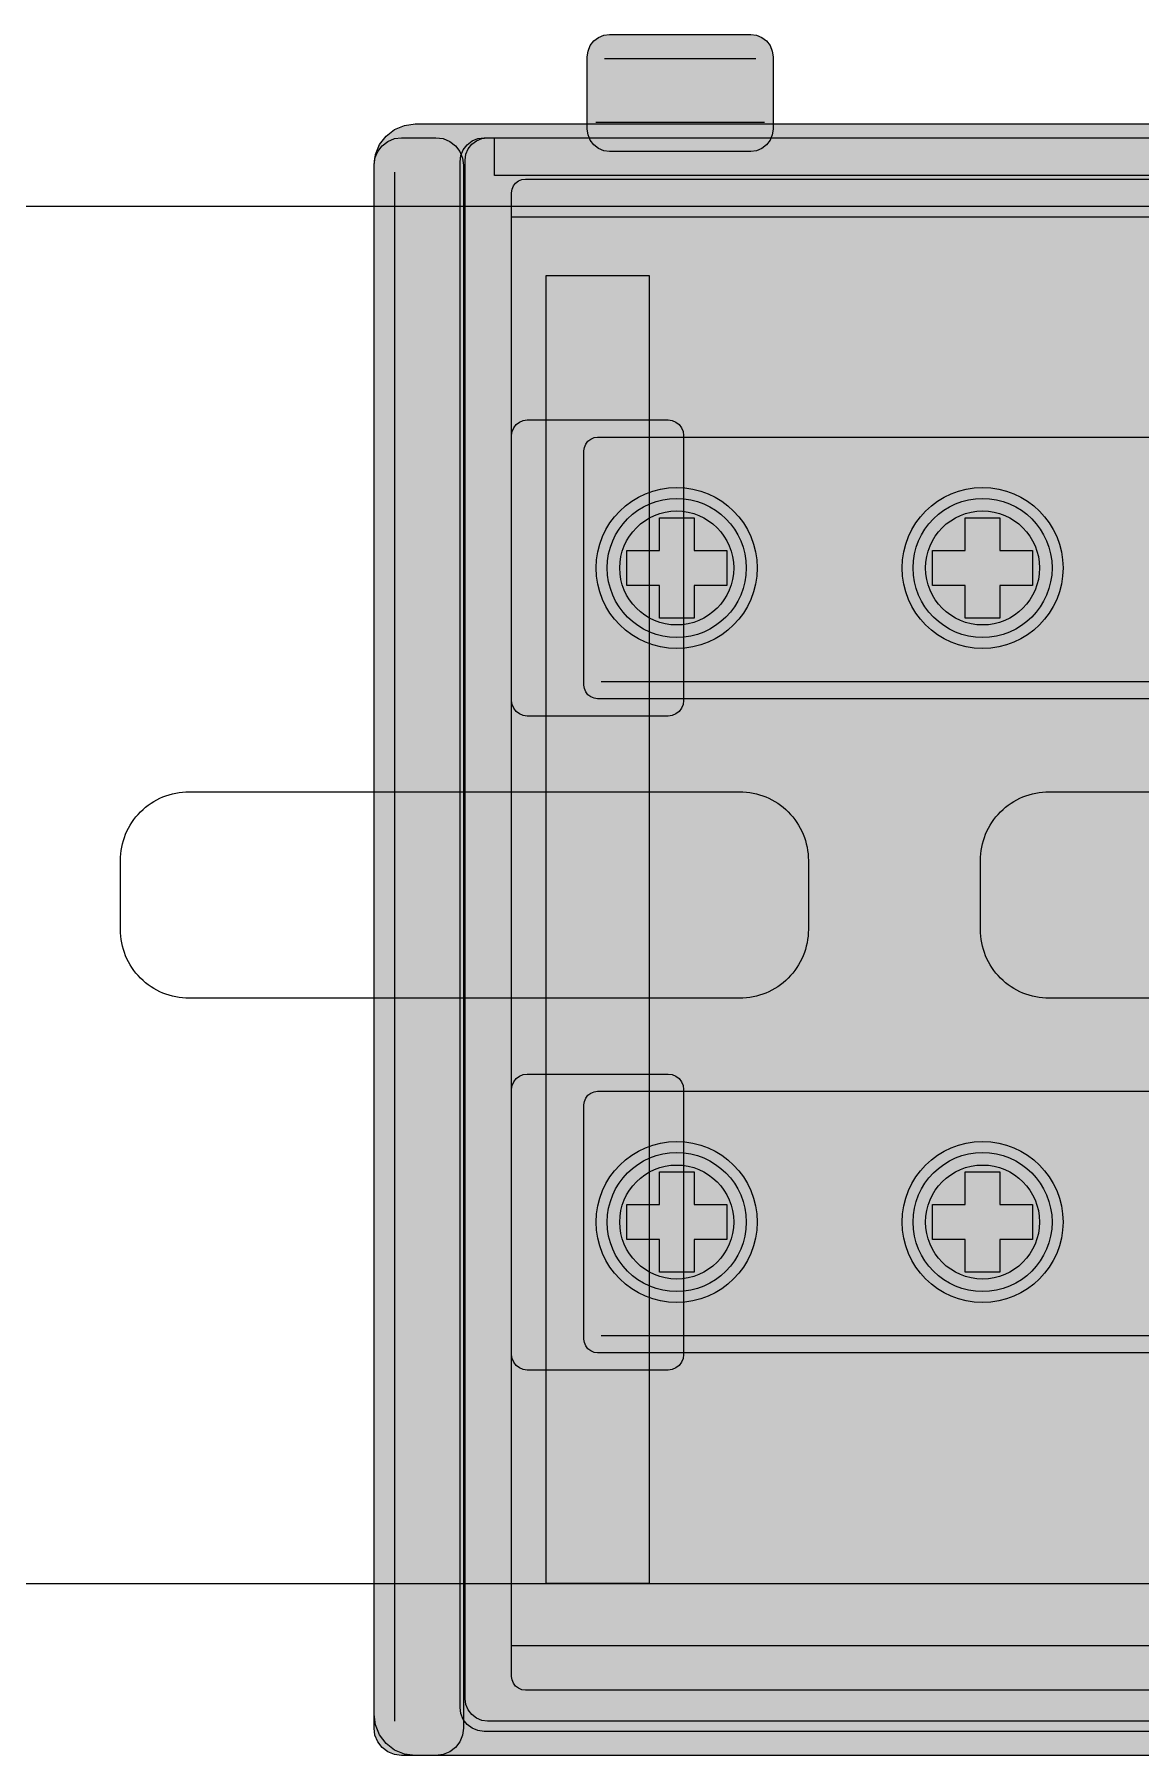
# Model space of a CAD drawing. Header units: millimetres. Extents: x 2517 to 4319, y 573 to 1664.
# Drawn here: x 2688.3 to 2720.4, y 786.9 to 836.9 of the extents above; entities that cross this region are included whole.
import ezdxf

# ---------------------------------------------------------------- set-up
doc = ezdxf.new("R2010")
doc.units = ezdxf.units.MM
for name, color, linetype, lineweight in [('EKF_DETAILS', 7, 'Continuous', 5), ('EKF_FILL', 7, 'Continuous', 5), ('EKF_OUTLINE', 7, 'Continuous', 13), ('EKF_TERMINALS', 7, 'Continuous', 5)]:
    doc.layers.add(name, color=color, linetype=linetype, lineweight=lineweight)

# ---------------------------------------------------------------- blocks, each defined once
blk = doc.blocks.new('*U7')
at = {"ltscale": 2}
blk.add_lwpolyline([(0, 20), (0, -20), (895.8, -20), (895.8, 20), (0, 20)], dxfattribs=at)
for points in [[(165.234, 3), (181.234, 3, -0.414214), (183.234, 1), (183.234, -1, -0.414214), (181.234, -3), (165.234, -3, -0.414214), (163.234, -1), (163.234, 1, -0.414214)], [(190.234, 3), (206.234, 3, -0.414214), (208.234, 1), (208.234, -1, -0.414214), (206.234, -3), (190.234, -3, -0.414214), (188.234, -1), (188.234, 1, -0.414214)]]:
    blk.add_lwpolyline(points, format="xyb", close=True, dxfattribs=at)
blk = doc.blocks.new('EKF_CM_2x11')
at = {"layer": 'EKF_FILL', "true_color": 0x74745f}
blk.add_hatch(color=47, dxfattribs=at).paths.add_polyline_path([(10.95, 50), (11.118, 49.978), (11.275, 49.913), (11.41, 49.81), (11.513, 49.675), (11.578, 49.518), (11.6, 49.35), (11.6, 47.25), (11.578, 47.082), (11.513, 46.925), (11.41, 46.79), (11.275, 46.687), (11.118, 46.622), (10.95, 46.6), (6.85, 46.6), (6.682, 46.622), (6.525, 46.687), (6.39, 46.79), (6.287, 46.925), (6.222, 47.082), (6.2, 47.25), (6.2, 49.35), (6.222, 49.518), (6.287, 49.675), (6.39, 49.81), (6.525, 49.913), (6.682, 49.978), (6.85, 50)])
at = {"layer": 'EKF_FILL', "true_color": 0xe3e8e5}
blk.add_hatch(color=254, dxfattribs=at).paths.add_polyline_path([(105.3, 47.4), (105.611, 47.359), (105.9, 47.239), (106.149, 47.049), (106.339, 46.8), (106.459, 46.511), (106.5, 46.2), (106.5, 1.2), (106.459, 0.889), (106.339, 0.6), (106.149, 0.351), (105.9, 0.161), (105.611, 0.041), (105.3, 0), (1.2, 0), (0.889, 0.041), (0.6, 0.161), (0.351, 0.351), (0.161, 0.6), (0.041, 0.889), (0, 1.2), (0, 46.2), (0.041, 46.511), (0.161, 46.8), (0.351, 47.049), (0.6, 47.239), (0.889, 47.359), (1.2, 47.4)])
at = {"layer": 'EKF_FILL', "true_color": 0xe4e9e6}
blk.add_hatch(color=254, dxfattribs=at).paths.add_polyline_path([(1.8, 47), (2.007, 46.973), (2.2, 46.893), (2.366, 46.766), (2.493, 46.6), (2.573, 46.407), (2.6, 46.2), (2.6, 0.8), (2.573, 0.593), (2.493, 0.4), (2.366, 0.234), (2.2, 0.107), (2.007, 0.027), (1.8, 0), (0.8, 0), (0.593, 0.027), (0.4, 0.107), (0.234, 0.234), (0.107, 0.4), (0.027, 0.593), (0, 0.8), (0, 46.2), (0.027, 46.407), (0.107, 46.6), (0.234, 46.766), (0.4, 46.893), (0.593, 46.973), (0.8, 47)])
at = {"layer": 'EKF_FILL', "true_color": 0x55564e}
blk.add_hatch(color=251, dxfattribs=at).paths.add_polyline_path([(103.3, 47), (103.481, 46.976), (103.65, 46.906), (103.795, 46.795), (103.906, 46.65), (103.976, 46.481), (104, 46.3), (104, 1.4), (103.976, 1.219), (103.906, 1.05), (103.795, 0.905), (103.65, 0.794), (103.481, 0.724), (103.3, 0.7), (3.2, 0.7), (3.019, 0.724), (2.85, 0.794), (2.705, 0.905), (2.594, 1.05), (2.524, 1.219), (2.5, 1.4), (2.5, 46.3), (2.524, 46.481), (2.594, 46.65), (2.705, 46.795), (2.85, 46.906), (3.019, 46.976), (3.2, 47)])
at = {"layer": 'EKF_FILL', "true_color": 0x797c6b}
blk.add_hatch(color=8, dxfattribs=at).paths.add_polyline_path([(3.5, 47), (103, 47), (103, 45.9), (3.5, 45.9)])
at = {"layer": 'EKF_FILL', "true_color": 0x8b8e81}
blk.add_hatch(color=252, dxfattribs=at).paths.add_polyline_path([(3.3, 46.2), (103.2, 46.2), (103.2, 45), (3.3, 45)])
at = {"layer": 'EKF_FILL', "true_color": 0x66665a}
blk.add_hatch(color=251, dxfattribs=at).paths.add_polyline_path([(102.1, 45.8), (102.204, 45.786), (102.3, 45.746), (102.383, 45.683), (102.446, 45.6), (102.486, 45.504), (102.5, 45.4), (102.5, 2.3), (102.486, 2.196), (102.446, 2.1), (102.383, 2.017), (102.3, 1.954), (102.204, 1.914), (102.1, 1.9), (4.4, 1.9), (4.296, 1.914), (4.2, 1.954), (4.117, 2.017), (4.054, 2.1), (4.014, 2.196), (4, 2.3), (4, 45.4), (4.014, 45.504), (4.054, 45.6), (4.117, 45.683), (4.2, 45.746), (4.296, 45.786), (4.4, 45.8)])
at = {"layer": 'EKF_FILL', "true_color": 0x7d7d6d}
blk.add_hatch(color=8, dxfattribs=at).paths.add_polyline_path([(5, 43), (8, 43), (8, 5), (5, 5)])
at = {"layer": 'EKF_FILL', "true_color": 0x56594c}
for points in [[(8.55, 38.8), (8.666, 38.785), (8.775, 38.74), (8.868, 38.668), (8.94, 38.575), (8.985, 38.466), (9, 38.35), (9, 30.65), (8.985, 30.534), (8.94, 30.425), (8.868, 30.332), (8.775, 30.26), (8.666, 30.215), (8.55, 30.2), (4.45, 30.2), (4.334, 30.215), (4.225, 30.26), (4.132, 30.332), (4.06, 30.425), (4.015, 30.534), (4, 30.65), (4, 38.35), (4.015, 38.466), (4.06, 38.575), (4.132, 38.668), (4.225, 38.74), (4.334, 38.785), (4.45, 38.8)], [(8.55, 19.8), (8.666, 19.785), (8.775, 19.74), (8.868, 19.668), (8.94, 19.575), (8.985, 19.466), (9, 19.35), (9, 11.65), (8.985, 11.534), (8.94, 11.425), (8.868, 11.332), (8.775, 11.26), (8.666, 11.215), (8.55, 11.2), (4.45, 11.2), (4.334, 11.215), (4.225, 11.26), (4.132, 11.332), (4.06, 11.425), (4.015, 11.534), (4, 11.65), (4, 19.35), (4.015, 19.466), (4.06, 19.575), (4.132, 19.668), (4.225, 19.74), (4.334, 19.785), (4.45, 19.8)]]:
    blk.add_hatch(color=251, dxfattribs=at).paths.add_polyline_path(points)
at = {"layer": 'EKF_FILL', "true_color": 0x8b805d}
for points in [[(100, 38.3), (100.104, 38.286), (100.2, 38.246), (100.283, 38.183), (100.346, 38.1), (100.386, 38.004), (100.4, 37.9), (100.4, 31.1), (100.386, 30.996), (100.346, 30.9), (100.283, 30.817), (100.2, 30.754), (100.104, 30.714), (100, 30.7), (6.5, 30.7), (6.396, 30.714), (6.3, 30.754), (6.217, 30.817), (6.154, 30.9), (6.114, 30.996), (6.1, 31.1), (6.1, 37.9), (6.114, 38.004), (6.154, 38.1), (6.217, 38.183), (6.3, 38.246), (6.396, 38.286), (6.5, 38.3)], [(100, 19.3), (100.104, 19.286), (100.2, 19.246), (100.283, 19.183), (100.346, 19.1), (100.386, 19.004), (100.4, 18.9), (100.4, 12.1), (100.386, 11.996), (100.346, 11.9), (100.283, 11.817), (100.2, 11.754), (100.104, 11.714), (100, 11.7), (6.5, 11.7), (6.396, 11.714), (6.3, 11.754), (6.217, 11.817), (6.154, 11.9), (6.114, 11.996), (6.1, 12.1), (6.1, 18.9), (6.114, 19.004), (6.154, 19.1), (6.217, 19.183), (6.3, 19.246), (6.396, 19.286), (6.5, 19.3)]]:
    blk.add_hatch(color=45, dxfattribs=at).paths.add_polyline_path(points)
at = {"layer": 'EKF_FILL', "true_color": 0x625f4e}
for points in [[(11.14, 34.5), (11.12, 34.195), (11.06, 33.894), (10.962, 33.605), (10.826, 33.33), (10.656, 33.075), (10.455, 32.845), (10.225, 32.644), (9.97, 32.474), (9.695, 32.338), (9.406, 32.24), (9.105, 32.18), (8.8, 32.16), (8.495, 32.18), (8.194, 32.24), (7.905, 32.338), (7.63, 32.474), (7.375, 32.644), (7.145, 32.845), (6.944, 33.075), (6.774, 33.33), (6.638, 33.605), (6.54, 33.894), (6.48, 34.195), (6.46, 34.5), (6.48, 34.805), (6.54, 35.106), (6.638, 35.395), (6.774, 35.67), (6.944, 35.925), (7.145, 36.155), (7.375, 36.356), (7.63, 36.526), (7.905, 36.662), (8.194, 36.76), (8.495, 36.82), (8.8, 36.84), (9.105, 36.82), (9.406, 36.76), (9.695, 36.662), (9.97, 36.526), (10.225, 36.356), (10.455, 36.155), (10.656, 35.925), (10.826, 35.67), (10.962, 35.395), (11.06, 35.106), (11.12, 34.805)], [(20.03, 34.5), (20.01, 34.195), (19.95, 33.894), (19.852, 33.605), (19.716, 33.33), (19.546, 33.075), (19.345, 32.845), (19.115, 32.644), (18.86, 32.474), (18.585, 32.338), (18.296, 32.24), (17.995, 32.18), (17.69, 32.16), (17.385, 32.18), (17.084, 32.24), (16.795, 32.338), (16.52, 32.474), (16.265, 32.644), (16.035, 32.845), (15.834, 33.075), (15.664, 33.33), (15.528, 33.605), (15.43, 33.894), (15.37, 34.195), (15.35, 34.5), (15.37, 34.805), (15.43, 35.106), (15.528, 35.395), (15.664, 35.67), (15.834, 35.925), (16.035, 36.155), (16.265, 36.356), (16.52, 36.526), (16.795, 36.662), (17.084, 36.76), (17.385, 36.82), (17.69, 36.84), (17.995, 36.82), (18.296, 36.76), (18.585, 36.662), (18.86, 36.526), (19.115, 36.356), (19.345, 36.155), (19.546, 35.925), (19.716, 35.67), (19.852, 35.395), (19.95, 35.106), (20.01, 34.805)], [(11.14, 15.5), (11.12, 15.195), (11.06, 14.894), (10.962, 14.605), (10.826, 14.33), (10.656, 14.075), (10.455, 13.845), (10.225, 13.644), (9.97, 13.474), (9.695, 13.338), (9.406, 13.24), (9.105, 13.18), (8.8, 13.16), (8.495, 13.18), (8.194, 13.24), (7.905, 13.338), (7.63, 13.474), (7.375, 13.644), (7.145, 13.845), (6.944, 14.075), (6.774, 14.33), (6.638, 14.605), (6.54, 14.894), (6.48, 15.195), (6.46, 15.5), (6.48, 15.805), (6.54, 16.106), (6.638, 16.395), (6.774, 16.67), (6.944, 16.925), (7.145, 17.155), (7.375, 17.356), (7.63, 17.526), (7.905, 17.662), (8.194, 17.76), (8.495, 17.82), (8.8, 17.84), (9.105, 17.82), (9.406, 17.76), (9.695, 17.662), (9.97, 17.526), (10.225, 17.356), (10.455, 17.155), (10.656, 16.925), (10.826, 16.67), (10.962, 16.395), (11.06, 16.106), (11.12, 15.805)], [(20.03, 15.5), (20.01, 15.195), (19.95, 14.894), (19.852, 14.605), (19.716, 14.33), (19.546, 14.075), (19.345, 13.845), (19.115, 13.644), (18.86, 13.474), (18.585, 13.338), (18.296, 13.24), (17.995, 13.18), (17.69, 13.16), (17.385, 13.18), (17.084, 13.24), (16.795, 13.338), (16.52, 13.474), (16.265, 13.644), (16.035, 13.845), (15.834, 14.075), (15.664, 14.33), (15.528, 14.605), (15.43, 14.894), (15.37, 15.195), (15.35, 15.5), (15.37, 15.805), (15.43, 16.106), (15.528, 16.395), (15.664, 16.67), (15.834, 16.925), (16.035, 17.155), (16.265, 17.356), (16.52, 17.526), (16.795, 17.662), (17.084, 17.76), (17.385, 17.82), (17.69, 17.84), (17.995, 17.82), (18.296, 17.76), (18.585, 17.662), (18.86, 17.526), (19.115, 17.356), (19.345, 17.155), (19.546, 16.925), (19.716, 16.67), (19.852, 16.395), (19.95, 16.106), (20.01, 15.805)]]:
    blk.add_hatch(color=251, dxfattribs=at).paths.add_polyline_path(points)
at = {"layer": 'EKF_FILL', "true_color": 0x909087}
for points in [[(10.82, 34.5), (10.803, 34.236), (10.751, 33.977), (10.666, 33.727), (10.549, 33.49), (10.403, 33.27), (10.228, 33.072), (10.03, 32.897), (9.81, 32.751), (9.573, 32.634), (9.323, 32.549), (9.064, 32.497), (8.8, 32.48), (8.536, 32.497), (8.277, 32.549), (8.027, 32.634), (7.79, 32.751), (7.57, 32.897), (7.372, 33.072), (7.197, 33.27), (7.051, 33.49), (6.934, 33.727), (6.849, 33.977), (6.797, 34.236), (6.78, 34.5), (6.797, 34.764), (6.849, 35.023), (6.934, 35.273), (7.051, 35.51), (7.197, 35.73), (7.372, 35.928), (7.57, 36.103), (7.79, 36.249), (8.027, 36.366), (8.277, 36.451), (8.536, 36.503), (8.8, 36.52), (9.064, 36.503), (9.323, 36.451), (9.573, 36.366), (9.81, 36.249), (10.03, 36.103), (10.228, 35.928), (10.403, 35.73), (10.549, 35.51), (10.666, 35.273), (10.751, 35.023), (10.803, 34.764)], [(19.71, 34.5), (19.693, 34.236), (19.641, 33.977), (19.556, 33.727), (19.439, 33.49), (19.293, 33.27), (19.118, 33.072), (18.92, 32.897), (18.7, 32.751), (18.463, 32.634), (18.213, 32.549), (17.954, 32.497), (17.69, 32.48), (17.426, 32.497), (17.167, 32.549), (16.917, 32.634), (16.68, 32.751), (16.46, 32.897), (16.262, 33.072), (16.087, 33.27), (15.941, 33.49), (15.824, 33.727), (15.739, 33.977), (15.687, 34.236), (15.67, 34.5), (15.687, 34.764), (15.739, 35.023), (15.824, 35.273), (15.941, 35.51), (16.087, 35.73), (16.262, 35.928), (16.46, 36.103), (16.68, 36.249), (16.917, 36.366), (17.167, 36.451), (17.426, 36.503), (17.69, 36.52), (17.954, 36.503), (18.213, 36.451), (18.463, 36.366), (18.7, 36.249), (18.92, 36.103), (19.118, 35.928), (19.293, 35.73), (19.439, 35.51), (19.556, 35.273), (19.641, 35.023), (19.693, 34.764)], [(10.82, 15.5), (10.803, 15.236), (10.751, 14.977), (10.666, 14.727), (10.549, 14.49), (10.403, 14.27), (10.228, 14.072), (10.03, 13.897), (9.81, 13.751), (9.573, 13.634), (9.323, 13.549), (9.064, 13.497), (8.8, 13.48), (8.536, 13.497), (8.277, 13.549), (8.027, 13.634), (7.79, 13.751), (7.57, 13.897), (7.372, 14.072), (7.197, 14.27), (7.051, 14.49), (6.934, 14.727), (6.849, 14.977), (6.797, 15.236), (6.78, 15.5), (6.797, 15.764), (6.849, 16.023), (6.934, 16.273), (7.051, 16.51), (7.197, 16.73), (7.372, 16.928), (7.57, 17.103), (7.79, 17.249), (8.027, 17.366), (8.277, 17.451), (8.536, 17.503), (8.8, 17.52), (9.064, 17.503), (9.323, 17.451), (9.573, 17.366), (9.81, 17.249), (10.03, 17.103), (10.228, 16.928), (10.403, 16.73), (10.549, 16.51), (10.666, 16.273), (10.751, 16.023), (10.803, 15.764)], [(19.71, 15.5), (19.693, 15.236), (19.641, 14.977), (19.556, 14.727), (19.439, 14.49), (19.293, 14.27), (19.118, 14.072), (18.92, 13.897), (18.7, 13.751), (18.463, 13.634), (18.213, 13.549), (17.954, 13.497), (17.69, 13.48), (17.426, 13.497), (17.167, 13.549), (16.917, 13.634), (16.68, 13.751), (16.46, 13.897), (16.262, 14.072), (16.087, 14.27), (15.941, 14.49), (15.824, 14.727), (15.739, 14.977), (15.687, 15.236), (15.67, 15.5), (15.687, 15.764), (15.739, 16.023), (15.824, 16.273), (15.941, 16.51), (16.087, 16.73), (16.262, 16.928), (16.46, 17.103), (16.68, 17.249), (16.917, 17.366), (17.167, 17.451), (17.426, 17.503), (17.69, 17.52), (17.954, 17.503), (18.213, 17.451), (18.463, 17.366), (18.7, 17.249), (18.92, 17.103), (19.118, 16.928), (19.293, 16.73), (19.439, 16.51), (19.556, 16.273), (19.641, 16.023), (19.693, 15.764)]]:
    blk.add_hatch(color=252, dxfattribs=at).paths.add_polyline_path(points)
at = {"layer": 'EKF_FILL', "true_color": 0x797d75}
for points in [[(10.456, 34.5), (10.442, 34.284), (10.4, 34.071), (10.33, 33.866), (10.234, 33.672), (10.114, 33.492), (9.971, 33.329), (9.808, 33.186), (9.628, 33.066), (9.434, 32.97), (9.229, 32.9), (9.016, 32.858), (8.8, 32.844), (8.584, 32.858), (8.371, 32.9), (8.166, 32.97), (7.972, 33.066), (7.792, 33.186), (7.629, 33.329), (7.486, 33.492), (7.366, 33.672), (7.27, 33.866), (7.2, 34.071), (7.158, 34.284), (7.144, 34.5), (7.158, 34.716), (7.2, 34.929), (7.27, 35.134), (7.366, 35.328), (7.486, 35.508), (7.629, 35.671), (7.792, 35.814), (7.972, 35.934), (8.166, 36.03), (8.371, 36.1), (8.584, 36.142), (8.8, 36.156), (9.016, 36.142), (9.229, 36.1), (9.434, 36.03), (9.628, 35.934), (9.808, 35.814), (9.971, 35.671), (10.114, 35.508), (10.234, 35.328), (10.33, 35.134), (10.4, 34.929), (10.442, 34.716)], [(19.346, 34.5), (19.332, 34.284), (19.29, 34.071), (19.22, 33.866), (19.124, 33.672), (19.004, 33.492), (18.861, 33.329), (18.698, 33.186), (18.518, 33.066), (18.324, 32.97), (18.119, 32.9), (17.906, 32.858), (17.69, 32.844), (17.474, 32.858), (17.261, 32.9), (17.056, 32.97), (16.862, 33.066), (16.682, 33.186), (16.519, 33.329), (16.376, 33.492), (16.256, 33.672), (16.16, 33.866), (16.09, 34.071), (16.048, 34.284), (16.034, 34.5), (16.048, 34.716), (16.09, 34.929), (16.16, 35.134), (16.256, 35.328), (16.376, 35.508), (16.519, 35.671), (16.682, 35.814), (16.862, 35.934), (17.056, 36.03), (17.261, 36.1), (17.474, 36.142), (17.69, 36.156), (17.906, 36.142), (18.119, 36.1), (18.324, 36.03), (18.518, 35.934), (18.698, 35.814), (18.861, 35.671), (19.004, 35.508), (19.124, 35.328), (19.22, 35.134), (19.29, 34.929), (19.332, 34.716)], [(10.456, 15.5), (10.442, 15.284), (10.4, 15.071), (10.33, 14.866), (10.234, 14.672), (10.114, 14.492), (9.971, 14.329), (9.808, 14.186), (9.628, 14.066), (9.434, 13.97), (9.229, 13.9), (9.016, 13.858), (8.8, 13.844), (8.584, 13.858), (8.371, 13.9), (8.166, 13.97), (7.972, 14.066), (7.792, 14.186), (7.629, 14.329), (7.486, 14.492), (7.366, 14.672), (7.27, 14.866), (7.2, 15.071), (7.158, 15.284), (7.144, 15.5), (7.158, 15.716), (7.2, 15.929), (7.27, 16.134), (7.366, 16.328), (7.486, 16.508), (7.629, 16.671), (7.792, 16.814), (7.972, 16.934), (8.166, 17.03), (8.371, 17.1), (8.584, 17.142), (8.8, 17.156), (9.016, 17.142), (9.229, 17.1), (9.434, 17.03), (9.628, 16.934), (9.808, 16.814), (9.971, 16.671), (10.114, 16.508), (10.234, 16.328), (10.33, 16.134), (10.4, 15.929), (10.442, 15.716)], [(19.346, 15.5), (19.332, 15.284), (19.29, 15.071), (19.22, 14.866), (19.124, 14.672), (19.004, 14.492), (18.861, 14.329), (18.698, 14.186), (18.518, 14.066), (18.324, 13.97), (18.119, 13.9), (17.906, 13.858), (17.69, 13.844), (17.474, 13.858), (17.261, 13.9), (17.056, 13.97), (16.862, 14.066), (16.682, 14.186), (16.519, 14.329), (16.376, 14.492), (16.256, 14.672), (16.16, 14.866), (16.09, 15.071), (16.048, 15.284), (16.034, 15.5), (16.048, 15.716), (16.09, 15.929), (16.16, 16.134), (16.256, 16.328), (16.376, 16.508), (16.519, 16.671), (16.682, 16.814), (16.862, 16.934), (17.056, 17.03), (17.261, 17.1), (17.474, 17.142), (17.69, 17.156), (17.906, 17.142), (18.119, 17.1), (18.324, 17.03), (18.518, 16.934), (18.698, 16.814), (18.861, 16.671), (19.004, 16.508), (19.124, 16.328), (19.22, 16.134), (19.29, 15.929), (19.332, 15.716)]]:
    blk.add_hatch(color=8, dxfattribs=at).paths.add_polyline_path(points)
at = {"layer": 'EKF_FILL', "true_color": 0x40473f}
for points in [[(8.295, 35.954), (9.305, 35.954), (9.305, 35.005), (10.254, 35.005), (10.254, 33.995), (9.305, 33.995), (9.305, 33.046), (8.295, 33.046), (8.295, 33.995), (7.346, 33.995), (7.346, 35.005), (8.295, 35.005)], [(17.185, 35.954), (18.195, 35.954), (18.195, 35.005), (19.144, 35.005), (19.144, 33.995), (18.195, 33.995), (18.195, 33.046), (17.185, 33.046), (17.185, 33.995), (16.236, 33.995), (16.236, 35.005), (17.185, 35.005)], [(8.295, 16.954), (9.305, 16.954), (9.305, 16.005), (10.254, 16.005), (10.254, 14.995), (9.305, 14.995), (9.305, 14.046), (8.295, 14.046), (8.295, 14.995), (7.346, 14.995), (7.346, 16.005), (8.295, 16.005)], [(17.185, 16.954), (18.195, 16.954), (18.195, 16.005), (19.144, 16.005), (19.144, 14.995), (18.195, 14.995), (18.195, 14.046), (17.185, 14.046), (17.185, 14.995), (16.236, 14.995), (16.236, 16.005), (17.185, 16.005)]]:
    blk.add_hatch(color=69, dxfattribs=at).paths.add_polyline_path(points)
at = {"layer": 'EKF_FILL', "true_color": 0x383e35}
blk.add_hatch(color=250, dxfattribs=at).paths.add_polyline_path([(3.1, 3), (103.4, 3), (103.4, 1.5), (3.1, 1.5)])
at = {"layer": 'EKF_DETAILS', "color": 253, "lineweight": 5, "true_color": 0xbeb69b}
blk.add_line((6.7, 49.3), (11.1, 49.3), dxfattribs=at)
at = {"layer": 'EKF_DETAILS', "color": 250, "lineweight": 5, "true_color": 0x292f27}
blk.add_line((6.45, 47.45), (11.35, 47.45), dxfattribs=at)
at = {"layer": 'EKF_DETAILS', "color": 7, "lineweight": 5, "true_color": 0xffffff}
blk.add_line((0.6, 46), (0.6, 1), dxfattribs=at)
at = {"layer": 'EKF_DETAILS', "color": 253, "lineweight": 5, "true_color": 0xacafa4}
blk.add_line((4, 44.7), (102.5, 44.7), dxfattribs=at)
at = {"layer": 'EKF_DETAILS', "color": 252, "lineweight": 5, "true_color": 0x9a9d8e}
blk.add_line((4, 3.2), (102.5, 3.2), dxfattribs=at)
at = {"layer": 'EKF_DETAILS', "color": 250, "lineweight": 5, "true_color": 0x31372c}
blk.add_lwpolyline([(10.95, 50), (11.118, 49.978), (11.275, 49.913), (11.41, 49.81), (11.513, 49.675), (11.578, 49.518), (11.6, 49.35), (11.6, 47.25), (11.578, 47.082), (11.513, 46.925), (11.41, 46.79), (11.275, 46.687), (11.118, 46.622), (10.95, 46.6), (6.85, 46.6), (6.682, 46.622), (6.525, 46.687), (6.39, 46.79), (6.287, 46.925), (6.222, 47.082), (6.2, 47.25), (6.2, 49.35), (6.222, 49.518), (6.287, 49.675), (6.39, 49.81), (6.525, 49.913), (6.682, 49.978), (6.85, 50)], close=True, dxfattribs=at)
at = {"layer": 'EKF_DETAILS', "color": 251, "lineweight": 5, "true_color": 0x485046}
blk.add_lwpolyline([(1.8, 47), (2.007, 46.973), (2.2, 46.893), (2.366, 46.766), (2.493, 46.6), (2.573, 46.407), (2.6, 46.2), (2.6, 0.8), (2.573, 0.593), (2.493, 0.4), (2.366, 0.234), (2.2, 0.107), (2.007, 0.027), (1.8, 0), (0.8, 0), (0.593, 0.027), (0.4, 0.107), (0.234, 0.234), (0.107, 0.4), (0.027, 0.593), (0, 0.8), (0, 46.2), (0.027, 46.407), (0.107, 46.6), (0.234, 46.766), (0.4, 46.893), (0.593, 46.973), (0.8, 47)], close=True, dxfattribs=at)
at = {"layer": 'EKF_DETAILS', "color": 250, "lineweight": 5, "true_color": 0x282d29}
blk.add_lwpolyline([(103.3, 0.7), (3.2, 0.7), (3.019, 0.724), (2.85, 0.794), (2.705, 0.905), (2.594, 1.05), (2.524, 1.219), (2.5, 1.4), (2.5, 46.3), (2.524, 46.481), (2.594, 46.65), (2.705, 46.795), (2.85, 46.906), (3.019, 46.976), (3.2, 47), (103.3, 47)], dxfattribs=at)
at = {"layer": 'EKF_DETAILS', "color": 250, "lineweight": 5, "true_color": 0x30372f}
blk.add_lwpolyline([(103.2, 1), (3.3, 1), (3.132, 1.022), (2.975, 1.087), (2.84, 1.19), (2.737, 1.325), (2.672, 1.482), (2.65, 1.65), (2.65, 46.35), (2.672, 46.518), (2.737, 46.675), (2.84, 46.81), (2.975, 46.913), (3.132, 46.978), (3.3, 47), (103.2, 47)], dxfattribs=at)
at = {"layer": 'EKF_DETAILS', "color": 250, "lineweight": 5, "true_color": 0x373e31}
blk.add_lwpolyline([(3.5, 47), (103, 47), (103, 45.9), (3.5, 45.9)], close=True, dxfattribs=at)
at = {"layer": 'EKF_DETAILS', "color": 252, "lineweight": 5, "true_color": 0x8e9188}
blk.add_lwpolyline([(102.1, 1.9), (4.4, 1.9), (4.296, 1.914), (4.2, 1.954), (4.117, 2.017), (4.054, 2.1), (4.014, 2.196), (4, 2.3), (4, 45.4), (4.014, 45.504), (4.054, 45.6), (4.117, 45.683), (4.2, 45.746), (4.296, 45.786), (4.4, 45.8), (102.1, 45.8)], dxfattribs=at)
at = {"layer": 'EKF_DETAILS', "color": 59, "lineweight": 5, "true_color": 0x484d42}
blk.add_lwpolyline([(5, 43), (8, 43), (8, 5), (5, 5)], close=True, dxfattribs=at)
at = {"layer": 'EKF_DETAILS', "color": 69, "lineweight": 5, "true_color": 0x40463b}
for points in [[(8.55, 38.8), (8.666, 38.785), (8.775, 38.74), (8.868, 38.668), (8.94, 38.575), (8.985, 38.466), (9, 38.35), (9, 30.65), (8.985, 30.534), (8.94, 30.425), (8.868, 30.332), (8.775, 30.26), (8.666, 30.215), (8.55, 30.2), (4.45, 30.2), (4.334, 30.215), (4.225, 30.26), (4.132, 30.332), (4.06, 30.425), (4.015, 30.534), (4, 30.65), (4, 38.35), (4.015, 38.466), (4.06, 38.575), (4.132, 38.668), (4.225, 38.74), (4.334, 38.785), (4.45, 38.8)], [(8.55, 19.8), (8.666, 19.785), (8.775, 19.74), (8.868, 19.668), (8.94, 19.575), (8.985, 19.466), (9, 19.35), (9, 11.65), (8.985, 11.534), (8.94, 11.425), (8.868, 11.332), (8.775, 11.26), (8.666, 11.215), (8.55, 11.2), (4.45, 11.2), (4.334, 11.215), (4.225, 11.26), (4.132, 11.332), (4.06, 11.425), (4.015, 11.534), (4, 11.65), (4, 19.35), (4.015, 19.466), (4.06, 19.575), (4.132, 19.668), (4.225, 19.74), (4.334, 19.785), (4.45, 19.8)]]:
    blk.add_lwpolyline(points, close=True, dxfattribs=at)
at = {"layer": 'EKF_OUTLINE', "color": 250, "lineweight": 13, "true_color": 0x303733}
blk.add_lwpolyline([(105.3, 0), (1.2, 0), (0.889, 0.041), (0.6, 0.161), (0.351, 0.351), (0.161, 0.6), (0.041, 0.889), (0, 1.2), (0, 46.2), (0.041, 46.511), (0.161, 46.8), (0.351, 47.049), (0.6, 47.239), (0.889, 47.359), (1.2, 47.4), (105.3, 47.4)], dxfattribs=at)
at = {"layer": 'EKF_TERMINALS', "color": 33, "lineweight": 5, "true_color": 0xb1a078}
for p, q in [((6.6, 31.2), (99.9, 31.2)), ((6.6, 12.2), (99.9, 12.2))]:
    blk.add_line(p, q, dxfattribs=at)
at = {"layer": 'EKF_TERMINALS', "color": 59, "lineweight": 5, "true_color": 0x4b4e3f}
for points in [[(100, 30.7), (6.5, 30.7), (6.396, 30.714), (6.3, 30.754), (6.217, 30.817), (6.154, 30.9), (6.114, 30.996), (6.1, 31.1), (6.1, 37.9), (6.114, 38.004), (6.154, 38.1), (6.217, 38.183), (6.3, 38.246), (6.396, 38.286), (6.5, 38.3), (100, 38.3)], [(100, 11.7), (6.5, 11.7), (6.396, 11.714), (6.3, 11.754), (6.217, 11.817), (6.154, 11.9), (6.114, 11.996), (6.1, 12.1), (6.1, 18.9), (6.114, 19.004), (6.154, 19.1), (6.217, 19.183), (6.3, 19.246), (6.396, 19.286), (6.5, 19.3), (100, 19.3)]]:
    blk.add_lwpolyline(points, dxfattribs=at)
at = {"layer": 'EKF_TERMINALS', "color": 250, "lineweight": 5, "true_color": 0x333a33}
for points in [[(8.295, 35.954), (9.305, 35.954), (9.305, 35.005), (10.254, 35.005), (10.254, 33.995), (9.305, 33.995), (9.305, 33.046), (8.295, 33.046), (8.295, 33.995), (7.346, 33.995), (7.346, 35.005), (8.295, 35.005)], [(17.185, 35.954), (18.195, 35.954), (18.195, 35.005), (19.144, 35.005), (19.144, 33.995), (18.195, 33.995), (18.195, 33.046), (17.185, 33.046), (17.185, 33.995), (16.236, 33.995), (16.236, 35.005), (17.185, 35.005)], [(8.295, 16.954), (9.305, 16.954), (9.305, 16.005), (10.254, 16.005), (10.254, 14.995), (9.305, 14.995), (9.305, 14.046), (8.295, 14.046), (8.295, 14.995), (7.346, 14.995), (7.346, 16.005), (8.295, 16.005)], [(17.185, 16.954), (18.195, 16.954), (18.195, 16.005), (19.144, 16.005), (19.144, 14.995), (18.195, 14.995), (18.195, 14.046), (17.185, 14.046), (17.185, 14.995), (16.236, 14.995), (16.236, 16.005), (17.185, 16.005)]]:
    blk.add_lwpolyline(points, close=True, dxfattribs=at)
at = {"layer": 'EKF_TERMINALS', "color": 250, "lineweight": 5, "true_color": 0x383a35}
for centre, radius in [((8.8, 34.5), 2.34), ((8.8, 34.5), 2.02), ((17.69, 34.5), 2.34), ((17.69, 34.5), 2.02), ((8.8, 34.5), 1.656), ((17.69, 34.5), 1.656), ((8.8, 15.5), 2.34), ((8.8, 15.5), 2.02), ((17.69, 15.5), 2.34), ((17.69, 15.5), 2.02), ((8.8, 15.5), 1.656), ((17.69, 15.5), 1.656)]:
    blk.add_circle(centre, radius, dxfattribs=at)
blk = doc.blocks.new('*U38')
blk.add_blockref('EKF_CM_2x11', (0, 0))

msp = doc.modelspace()

# ---------------------------------------------------------------- block references
msp.add_blockref('*U38', (2698.15, 786.89))
at = {"color": 1}
msp.add_blockref('*U7', (2527.543, 811.89), dxfattribs=at)

doc.saveas('drawing.dxf')
